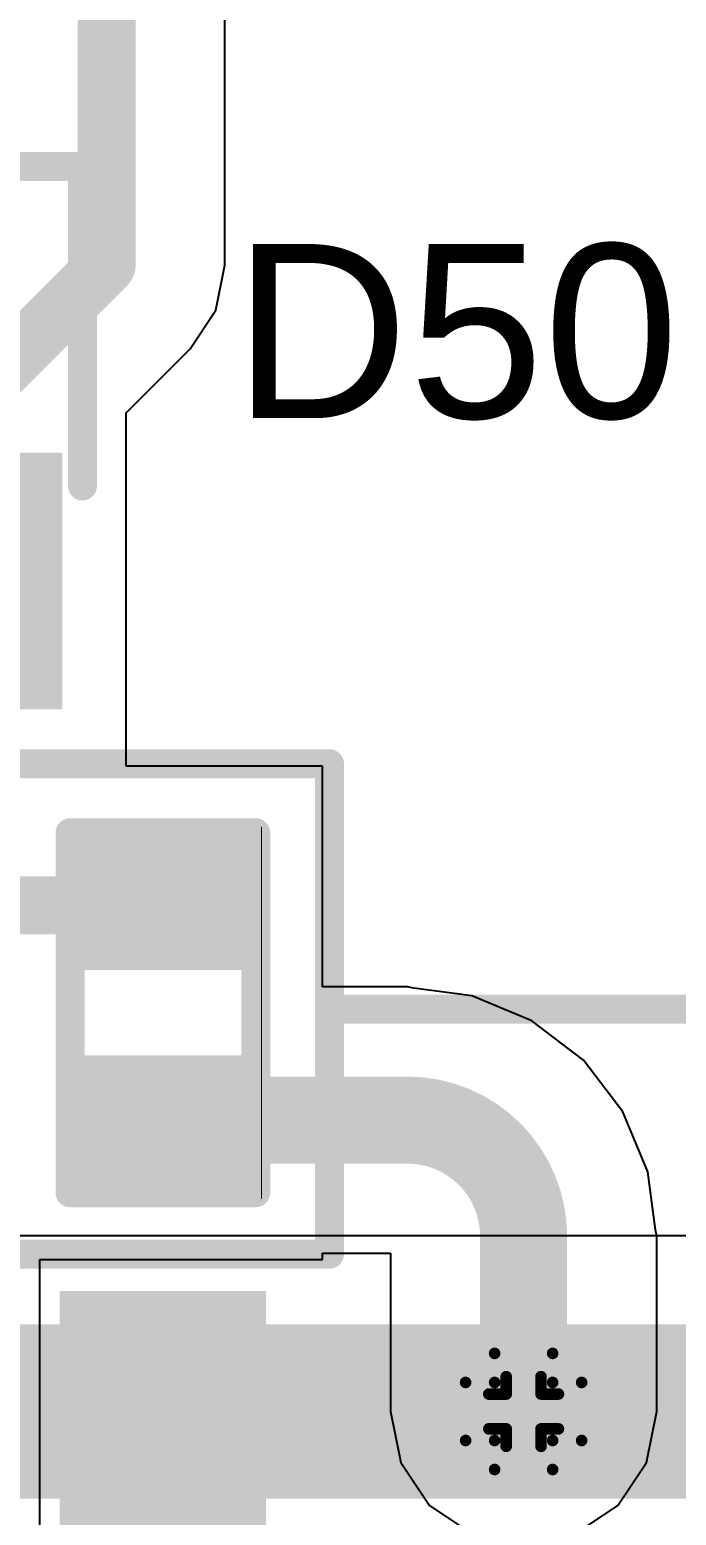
# Model space of a CAD drawing. Header units: inches. Extents: x -3 to 195, y 0 to 199.
# Drawn here: x 2.9149 to 3.0263, y 3.8569 to 4.1128 of the extents above; entities that cross this region are included whole.
import ezdxf

# ---------------------------------------------------------------- set-up
doc = ezdxf.new("R2010")
doc.units = ezdxf.units.IN
doc.header["$MEASUREMENT"] = 0
for name, color, linetype in [('Bottom Layer', 5, 'Continuous'), ('Drill Drawing', 1, 'Continuous'), ('Top Layer', 1, 'Continuous'), ('Top Overlay', 2, 'Continuous'), ('Top Paste', 8, 'Continuous'), ('Top Solder', 216, 'Continuous'), ('Via Holes', 16, 'Continuous')]:
    doc.layers.add(name, color=color, linetype=linetype)
doc.styles.add('Arial', font='', dxfattribs={"height": 0.2})
doc.styles.get('Arial').set_extended_font_data('Arial')

# ---------------------------------------------------------------- blocks, each defined once
blk = doc.blocks.new('SOP_8_7')
at = {"layer": 'Top Layer'}
blk.add_hatch(color=1, dxfattribs=at).paths.add_polyline_path([(0.08267715, -0.06122045), (0.13385825, -0.06122045), (0.13385825, -0.08877955), (0.08267715, -0.08877955)])
at = {"layer": 'Top Paste'}
blk.add_hatch(color=8, dxfattribs=at).paths.add_polyline_path([(0.08267715, -0.06122045), (0.13385825, -0.06122045), (0.13385825, -0.08877955), (0.08267715, -0.08877955)])
at = {"layer": 'Top Solder'}
blk.add_hatch(color=216, dxfattribs=at).paths.add_polyline_path([(0.07867715, -0.05722045), (0.13785825, -0.05722045), (0.13785825, -0.09277955), (0.07867715, -0.09277955)])
blk = doc.blocks.new('R___0402_32')
at = {"layer": 'Top Layer'}
for points in [[(-0.0275002, -0.0125), (-0.0275002, 0.0125), (-0.009500199999999999, 0.0125), (-0.009500200000000002, -0.0125)], [(0.0094998, -0.0125), (0.009499800000000001, 0.0125), (0.0274998, 0.0125), (0.0274998, -0.0125)]]:
    blk.add_hatch(color=1, dxfattribs=at).paths.add_polyline_path(points)
at = {"layer": 'Top Paste'}
for points in [[(-0.0275002, -0.0125), (-0.0275002, 0.0125), (-0.009500199999999999, 0.0125), (-0.009500200000000002, -0.0125)], [(0.0094998, -0.0125), (0.009499800000000001, 0.0125), (0.0274998, 0.0125), (0.0274998, -0.0125)]]:
    blk.add_hatch(color=8, dxfattribs=at).paths.add_polyline_path(points)
at = {"layer": 'Top Solder'}
for points in [[(-0.0296656, -0.0146654), (-0.0296656, 0.0146654), (-0.007334799999999999, 0.0146654), (-0.007334800000000002, -0.0146654)], [(0.007334399999999999, -0.0146654), (0.007334400000000001, 0.0146654), (0.0296652, 0.0146654), (0.0296652, -0.0146654)]]:
    blk.add_hatch(color=216, dxfattribs=at).paths.add_polyline_path(points)
at = {"layer": 'Top Overlay'}
for points in [[(-0.0310002, 0.0160001, 0.005, 0.005, 0), (0.0309998, 0.016, 0.005, 0.005, 0)], [(-0.0310002, 0.0160001, 0.005, 0.005, 0), (-0.0310002, -0.0160001, 0.005, 0.005, 0)], [(0.0309998, 0.016, 0.005, 0.005, 0), (0.0309998, -0.016, 0.005, 0.005, 0)], [(0.0309998, -0.016, 0.005, 0.005, 0), (-0.0310002, -0.0160001, 0.005, 0.005, 0)], [(-0.0320002, -0.017, 0.000127, 0.000127, 0), (0.0319998, -0.017, 0.000127, 0.000127, 0)]]:
    blk.add_lwpolyline(points, format="xyseb", dxfattribs=at)
for points in [[(-0.0322502, 0.0160001, 0.0025, 0.0025, 1), (-0.0297502, 0.0160001, 0.0025, 0.0025, 1)], [(-0.0322502, 0.0160001, 0.0025, 0.0025, 1), (-0.0297502, 0.0160001, 0.0025, 0.0025, 1)], [(0.0297498, 0.016, 0.0025, 0.0025, 1), (0.0322498, 0.016, 0.0025, 0.0025, 1)], [(0.0297498, 0.016, 0.0025, 0.0025, 1), (0.0322498, 0.016, 0.0025, 0.0025, 1)], [(-0.0322502, -0.0160001, 0.0025, 0.0025, 1), (-0.0297502, -0.0160001, 0.0025, 0.0025, 1)], [(-0.0322502, -0.0160001, 0.0025, 0.0025, 1), (-0.0297502, -0.0160001, 0.0025, 0.0025, 1)], [(0.0297498, -0.016, 0.0025, 0.0025, 1), (0.0322498, -0.016, 0.0025, 0.0025, 1)], [(0.0297498, -0.016, 0.0025, 0.0025, 1), (0.0322498, -0.016, 0.0025, 0.0025, 1)], [(-0.0320319, -0.017, 6.35e-05, 6.35e-05, 1), (-0.0319685, -0.017, 6.35e-05, 6.35e-05, 1)], [(0.0319681, -0.017, 6.35e-05, 6.35e-05, 1), (0.0320315, -0.017, 6.35e-05, 6.35e-05, 1)]]:
    blk.add_lwpolyline(points, format="xyseb", close=True, dxfattribs=at)
blk = doc.blocks.new('SOT_23_106')
at = {"layer": 'Top Layer'}
for points in [[(-0.01614175, 0.05747965), (0.01614175, 0.05747965), (0.01614175, 0.02125915), (-0.01614175, 0.02125915)], [(-0.05354385, -0.02126025), (-0.02126035, -0.02126025), (-0.02126035, -0.05748075), (-0.05354385, -0.05748075)], [(0.02126035, -0.02126025), (0.05354385, -0.02126025), (0.05354385, -0.05748075), (0.02126035, -0.05748075)]]:
    blk.add_hatch(color=1, dxfattribs=at).paths.add_polyline_path(points)
at = {"layer": 'Top Paste'}
for points in [[(-0.01614175, 0.05747965), (0.01614175, 0.05747965), (0.01614175, 0.02125915), (-0.01614175, 0.02125915)], [(-0.05354385, -0.02126025), (-0.02126035, -0.02126025), (-0.02126035, -0.05748075), (-0.05354385, -0.05748075)], [(0.02126035, -0.02126025), (0.05354385, -0.02126025), (0.05354385, -0.05748075), (0.02126035, -0.05748075)]]:
    blk.add_hatch(color=8, dxfattribs=at).paths.add_polyline_path(points)
at = {"layer": 'Top Solder'}
for points in [[(-0.02014175, 0.06147965), (0.02014175, 0.06147965), (0.02014175, 0.01725915), (-0.02014175, 0.01725915)], [(-0.05754385, -0.01726025), (-0.01726035, -0.01726025), (-0.01726035, -0.06148075), (-0.05754385, -0.06148075)], [(0.01726035, -0.01726025), (0.05754385, -0.01726025), (0.05754385, -0.06148075), (0.01726035, -0.06148075)]]:
    blk.add_hatch(color=216, dxfattribs=at).paths.add_polyline_path(points)
at = {"layer": 'Top Overlay'}
for points in [[(-0.0610001, 0.0319995, 0.005, 0.005, 0), (-0.061, -0.0230005, 0.005, 0.005, 0)], [(-0.0610001, 0.0319995, 0.005, 0.005, 0), (-0.022, 0.0319995, 0.005, 0.005, 0)], [(0.022, 0.0319995, 0.005, 0.005, 0), (0.0610001, 0.0319995, 0.005, 0.005, 0)], [(0.061, -0.0230005, 0.005, 0.005, 0), (0.0610001, 0.0319995, 0.005, 0.005, 0)], [(-0.013, -0.0310006, 0.005, 0.005, 0), (0.013, -0.0310006, 0.005, 0.005, 0)], [(-0.066, -0.0410005, 0.005, 0.005, 0), (-0.061, -0.0460005, 0.005, 0.005, 0)], [(-0.066, -0.0410005, 0.005, 0.005, 0), (-0.0659999, -0.0510005, 0.005, 0.005, 0)], [(-0.0659999, -0.0510005, 0.005, 0.005, 0), (-0.061, -0.0460005, 0.005, 0.005, 0)]]:
    blk.add_lwpolyline(points, format="xyseb", dxfattribs=at)
for points in [[(-0.0622501, 0.0319995, 0.0025, 0.0025, 1), (-0.0597501, 0.0319995, 0.0025, 0.0025, 1)], [(-0.0622501, 0.0319995, 0.0025, 0.0025, 1), (-0.0597501, 0.0319995, 0.0025, 0.0025, 1)], [(-0.02325, 0.0319995, 0.0025, 0.0025, 1), (-0.02075, 0.0319995, 0.0025, 0.0025, 1)], [(0.02075, 0.0319995, 0.0025, 0.0025, 1), (0.02325, 0.0319995, 0.0025, 0.0025, 1)], [(0.0597501, 0.0319995, 0.0025, 0.0025, 1), (0.0622501, 0.0319995, 0.0025, 0.0025, 1)], [(0.0597501, 0.0319995, 0.0025, 0.0025, 1), (0.0622501, 0.0319995, 0.0025, 0.0025, 1)], [(-0.06225, -0.0230005, 0.0025, 0.0025, 1), (-0.05975, -0.0230005, 0.0025, 0.0025, 1)], [(0.05975, -0.0230005, 0.0025, 0.0025, 1), (0.06225, -0.0230005, 0.0025, 0.0025, 1)], [(-0.01425, -0.0310006, 0.0025, 0.0025, 1), (-0.01175, -0.0310006, 0.0025, 0.0025, 1)], [(0.01175, -0.0310006, 0.0025, 0.0025, 1), (0.01425, -0.0310006, 0.0025, 0.0025, 1)], [(-0.06725, -0.0410005, 0.0025, 0.0025, 1), (-0.06475, -0.0410005, 0.0025, 0.0025, 1)], [(-0.06725, -0.0410005, 0.0025, 0.0025, 1), (-0.06475, -0.0410005, 0.0025, 0.0025, 1)], [(-0.06225, -0.0460005, 0.0025, 0.0025, 1), (-0.05975, -0.0460005, 0.0025, 0.0025, 1)], [(-0.06225, -0.0460005, 0.0025, 0.0025, 1), (-0.05975, -0.0460005, 0.0025, 0.0025, 1)], [(-0.0672499, -0.0510005, 0.0025, 0.0025, 1), (-0.0647499, -0.0510005, 0.0025, 0.0025, 1)], [(-0.0672499, -0.0510005, 0.0025, 0.0025, 1), (-0.0647499, -0.0510005, 0.0025, 0.0025, 1)]]:
    blk.add_lwpolyline(points, format="xyseb", close=True, dxfattribs=at)

msp = doc.modelspace()

# ---------------------------------------------------------------- hatches: boundary and pattern name
at = {"layer": 'Bottom Layer'}
h = msp.add_hatch(color=5, dxfattribs=at)
edge = h.paths.add_edge_path()
edge.add_arc((3, 3.874819), 0.011811, 0, 360)
at = {"layer": 'Top Layer'}
h = msp.add_hatch(color=1, dxfattribs=at)
edge = h.paths.add_edge_path()
edge.add_arc((3, 3.874819), 0.011811, 0, 360)
at = {"layer": 'Via Holes'}
h = msp.add_hatch(color=7, dxfattribs=at)
edge = h.paths.add_edge_path()
edge.add_arc((3, 3.874819), 0.0059055, 0, 360)

# ---------------------------------------------------------------- linework, layer by layer
at = {"layer": 'Bottom Layer'}
msp.add_line((3.309026, 3.9050779), (2.6857932, 3.9050779), dxfattribs=at)
for points in [[(2.6857932, 3.874819, 0.03, 0.03, 0), (3, 3.874819, 0.03, 0.03, 0)], [(3, 3.874819, 0.03, 0.03, 0), (3.309026, 3.874819, 0.03, 0.03, 0)]]:
    msp.add_lwpolyline(points, format="xyseb", dxfattribs=at)
msp.add_lwpolyline([(2.9925, 3.874819, 0.015, 0.015, 1), (3.0075, 3.874819, 0.015, 0.015, 1)], format="xyseb", close=True, dxfattribs=at)
msp.add_lwpolyline([(2.9925, 3.874819, 0.015, 0.015, 1), (3.0075, 3.874819, 0.015, 0.015, 1)], format="xyseb", close=True, dxfattribs=at)
at = {"layer": 'Drill Drawing'}
for points in [[(2.995, 3.879819, 0.002, 0.002, 0), (2.995, 3.884819, 0.002, 0.002, 0)], [(2.995, 3.884819, 0.002, 0.002, 0), (3.005, 3.884819, 0.002, 0.002, 0)], [(3.005, 3.879819, 0.002, 0.002, 0), (3.005, 3.884819, 0.002, 0.002, 0)], [(2.99, 3.869819, 0.002, 0.002, 0), (2.99, 3.879819, 0.002, 0.002, 0)], [(2.99, 3.879819, 0.002, 0.002, 0), (2.995, 3.879819, 0.002, 0.002, 0)], [(2.997, 3.877819, 0.002, 0.002, 0), (2.997, 3.880819, 0.002, 0.002, 0)], [(2.997, 3.880819, 0.002, 0.002, 0), (3.003, 3.880819, 0.002, 0.002, 0)], [(3.003, 3.877819, 0.002, 0.002, 0), (3.003, 3.880819, 0.002, 0.002, 0)], [(3.005, 3.879819, 0.002, 0.002, 0), (3.01, 3.879819, 0.002, 0.002, 0)], [(3.01, 3.869819, 0.002, 0.002, 0), (3.01, 3.879819, 0.002, 0.002, 0)], [(2.994, 3.871819, 0.002, 0.002, 0), (2.994, 3.877819, 0.002, 0.002, 0)], [(2.994, 3.877819, 0.002, 0.002, 0), (2.997, 3.877819, 0.002, 0.002, 0)], [(3.003, 3.877819, 0.002, 0.002, 0), (3.006, 3.877819, 0.002, 0.002, 0)], [(3.006, 3.871819, 0.002, 0.002, 0), (3.006, 3.877819, 0.002, 0.002, 0)], [(2.994, 3.871819, 0.002, 0.002, 0), (2.997, 3.871819, 0.002, 0.002, 0)], [(2.997, 3.868819, 0.002, 0.002, 0), (2.997, 3.871819, 0.002, 0.002, 0)], [(3.003, 3.871819, 0.002, 0.002, 0), (3.006, 3.871819, 0.002, 0.002, 0)], [(3.003, 3.868819, 0.002, 0.002, 0), (3.003, 3.871819, 0.002, 0.002, 0)], [(2.99, 3.869819, 0.002, 0.002, 0), (2.995, 3.869819, 0.002, 0.002, 0)], [(2.995, 3.864819, 0.002, 0.002, 0), (2.995, 3.869819, 0.002, 0.002, 0)], [(2.997, 3.868819, 0.002, 0.002, 0), (3.003, 3.868819, 0.002, 0.002, 0)], [(3.005, 3.869819, 0.002, 0.002, 0), (3.01, 3.869819, 0.002, 0.002, 0)], [(3.005, 3.864819, 0.002, 0.002, 0), (3.005, 3.869819, 0.002, 0.002, 0)], [(2.995, 3.864819, 0.002, 0.002, 0), (3.005, 3.864819, 0.002, 0.002, 0)]]:
    msp.add_lwpolyline(points, format="xyseb", dxfattribs=at)
for points in [[(2.9945, 3.884819, 0.001, 0.001, 1), (2.9955, 3.884819, 0.001, 0.001, 1)], [(2.9945, 3.884819, 0.001, 0.001, 1), (2.9955, 3.884819, 0.001, 0.001, 1)], [(3.0045, 3.884819, 0.001, 0.001, 1), (3.0055, 3.884819, 0.001, 0.001, 1)], [(3.0045, 3.884819, 0.001, 0.001, 1), (3.0055, 3.884819, 0.001, 0.001, 1)], [(2.9895, 3.879819, 0.001, 0.001, 1), (2.9905, 3.879819, 0.001, 0.001, 1)], [(2.9895, 3.879819, 0.001, 0.001, 1), (2.9905, 3.879819, 0.001, 0.001, 1)], [(2.9945, 3.879819, 0.001, 0.001, 1), (2.9955, 3.879819, 0.001, 0.001, 1)], [(2.9945, 3.879819, 0.001, 0.001, 1), (2.9955, 3.879819, 0.001, 0.001, 1)], [(2.9965, 3.880819, 0.001, 0.001, 1), (2.9975, 3.880819, 0.001, 0.001, 1)], [(2.9965, 3.880819, 0.001, 0.001, 1), (2.9975, 3.880819, 0.001, 0.001, 1)], [(3.0025, 3.880819, 0.001, 0.001, 1), (3.0035, 3.880819, 0.001, 0.001, 1)], [(3.0025, 3.880819, 0.001, 0.001, 1), (3.0035, 3.880819, 0.001, 0.001, 1)], [(3.0045, 3.879819, 0.001, 0.001, 1), (3.0055, 3.879819, 0.001, 0.001, 1)], [(3.0045, 3.879819, 0.001, 0.001, 1), (3.0055, 3.879819, 0.001, 0.001, 1)], [(3.0095, 3.879819, 0.001, 0.001, 1), (3.0105, 3.879819, 0.001, 0.001, 1)], [(3.0095, 3.879819, 0.001, 0.001, 1), (3.0105, 3.879819, 0.001, 0.001, 1)], [(2.9935, 3.877819, 0.001, 0.001, 1), (2.9945, 3.877819, 0.001, 0.001, 1)], [(2.9935, 3.877819, 0.001, 0.001, 1), (2.9945, 3.877819, 0.001, 0.001, 1)], [(2.9965, 3.877819, 0.001, 0.001, 1), (2.9975, 3.877819, 0.001, 0.001, 1)], [(2.9965, 3.877819, 0.001, 0.001, 1), (2.9975, 3.877819, 0.001, 0.001, 1)], [(3.0025, 3.877819, 0.001, 0.001, 1), (3.0035, 3.877819, 0.001, 0.001, 1)], [(3.0025, 3.877819, 0.001, 0.001, 1), (3.0035, 3.877819, 0.001, 0.001, 1)], [(3.0055, 3.877819, 0.001, 0.001, 1), (3.0065, 3.877819, 0.001, 0.001, 1)], [(3.0055, 3.877819, 0.001, 0.001, 1), (3.0065, 3.877819, 0.001, 0.001, 1)], [(2.9935, 3.871819, 0.001, 0.001, 1), (2.9945, 3.871819, 0.001, 0.001, 1)], [(2.9935, 3.871819, 0.001, 0.001, 1), (2.9945, 3.871819, 0.001, 0.001, 1)], [(2.9965, 3.871819, 0.001, 0.001, 1), (2.9975, 3.871819, 0.001, 0.001, 1)], [(2.9965, 3.871819, 0.001, 0.001, 1), (2.9975, 3.871819, 0.001, 0.001, 1)], [(3.0025, 3.871819, 0.001, 0.001, 1), (3.0035, 3.871819, 0.001, 0.001, 1)], [(3.0025, 3.871819, 0.001, 0.001, 1), (3.0035, 3.871819, 0.001, 0.001, 1)], [(3.0055, 3.871819, 0.001, 0.001, 1), (3.0065, 3.871819, 0.001, 0.001, 1)], [(3.0055, 3.871819, 0.001, 0.001, 1), (3.0065, 3.871819, 0.001, 0.001, 1)], [(2.9895, 3.869819, 0.001, 0.001, 1), (2.9905, 3.869819, 0.001, 0.001, 1)], [(2.9895, 3.869819, 0.001, 0.001, 1), (2.9905, 3.869819, 0.001, 0.001, 1)], [(2.9945, 3.869819, 0.001, 0.001, 1), (2.9955, 3.869819, 0.001, 0.001, 1)], [(2.9945, 3.869819, 0.001, 0.001, 1), (2.9955, 3.869819, 0.001, 0.001, 1)], [(2.9965, 3.868819, 0.001, 0.001, 1), (2.9975, 3.868819, 0.001, 0.001, 1)], [(2.9965, 3.868819, 0.001, 0.001, 1), (2.9975, 3.868819, 0.001, 0.001, 1)], [(3.0025, 3.868819, 0.001, 0.001, 1), (3.0035, 3.868819, 0.001, 0.001, 1)], [(3.0025, 3.868819, 0.001, 0.001, 1), (3.0035, 3.868819, 0.001, 0.001, 1)], [(3.0045, 3.869819, 0.001, 0.001, 1), (3.0055, 3.869819, 0.001, 0.001, 1)], [(3.0045, 3.869819, 0.001, 0.001, 1), (3.0055, 3.869819, 0.001, 0.001, 1)], [(3.0095, 3.869819, 0.001, 0.001, 1), (3.0105, 3.869819, 0.001, 0.001, 1)], [(3.0095, 3.869819, 0.001, 0.001, 1), (3.0105, 3.869819, 0.001, 0.001, 1)], [(2.9945, 3.864819, 0.001, 0.001, 1), (2.9955, 3.864819, 0.001, 0.001, 1)], [(2.9945, 3.864819, 0.001, 0.001, 1), (2.9955, 3.864819, 0.001, 0.001, 1)], [(3.0045, 3.864819, 0.001, 0.001, 1), (3.0055, 3.864819, 0.001, 0.001, 1)], [(3.0045, 3.864819, 0.001, 0.001, 1), (3.0055, 3.864819, 0.001, 0.001, 1)]]:
    msp.add_lwpolyline(points, format="xyseb", close=True, dxfattribs=at)
at = {"layer": 'Top Layer'}
for p, q in [((2.9485057, 4.0723108), (2.9485057, 4.1778829)), ((2.9469535, 4.0645067), (2.9485058, 4.0723103)), ((2.9485058, 4.0723103), (2.9485057, 4.0723108)), ((2.9425331, 4.0578911), (2.9469535, 4.0645067)), ((2.9314975, 4.0468556), (2.9425328, 4.0578909)), ((2.9425328, 4.0578909), (2.9425331, 4.0578911)), ((2.9314975, 3.9860076), (2.9314975, 4.0468556)), ((2.9653095, 3.9860076), (2.9314975, 3.9860076)), ((2.9653095, 3.9479484), (2.9653095, 3.9860076)), ((2.9799924, 3.9479484), (2.9653095, 3.9479484)), ((2.9810925, 3.9477296), (2.9799924, 3.9479484)), ((2.9910891, 3.9464135), (2.9810925, 3.9477296)), ((3.0014296, 3.9421303), (2.9910891, 3.9464135)), ((3.0103092, 3.9353168), (3.0014296, 3.9421303)), ((3.0171227, 3.9264372), (3.0103092, 3.9353168)), ((3.0214059, 3.9160967), (3.0171227, 3.9264372)), ((3.022722, 3.9061001), (3.0214059, 3.9160967)), ((3.0229408, 3.905), (3.022722, 3.9061001)), ((3.0229408, 3.874819), (3.0229408, 3.905)), ((2.916589, 3.8253775), (2.916589, 3.9010076)), ((2.916589, 3.9010076), (2.9653095, 3.9010076)), ((2.9653095, 3.9010076), (2.9653095, 3.9020668)), ((2.9653095, 3.9020668), (2.9770592, 3.9020668)), ((2.9770592, 3.9020668), (2.9770592, 3.874819)), ((2.9770592, 3.874819), (2.9788055, 3.8660399)), ((3.0211945, 3.8660399), (3.0229408, 3.874819)), ((2.9788055, 3.8660399), (2.9837784, 3.8585974)), ((3.0162216, 3.8585974), (3.0211945, 3.8660399)), ((2.9837784, 3.8585974), (2.9912209, 3.8536245)), ((3.0087791, 3.8536245), (3.0162216, 3.8585974))]:
    msp.add_line(p, q, dxfattribs=at)
for points in [[(2.9281139, 4.0723103, 0.01, 0.01, 0), (2.9281139, 4.1778829, 0.01, 0.01, 0)], [(2.9009447, 4.0451411, 0.01, 0.01, 0), (2.9281139, 4.0723103, 0.01, 0.01, 0)], [(2.8878133, 3.9620038, 0.01, 0.01, 0), (2.9378057, 3.9620038, 0.01, 0.01, 0)], [(2.9378057, 3.9620038, 0.01, 0.01, 0), (2.9378095, 3.9620076, 0.01, 0.01, 0)], [(2.9378095, 3.9250076, 0.015, 0.015, 0), (2.9799924, 3.9250076, 0.015, 0.015, 0)], [(2.9799924, 3.9250076, 0.015, 0.015, -0.4142135623730951), (3, 3.905, 0.015, 0.015, 0)], [(3, 3.874819, 0.015, 0.015, 0), (3, 3.905, 0.015, 0.015, 0)], [(2.9378095, 3.865968, 0.015, 0.015, 0), (2.9379047, 3.8658728, 0.015, 0.015, 0)], [(2.9379047, 3.8140953, 0.015, 0.015, 0), (2.9379047, 3.8658728, 0.015, 0.015, 0)]]:
    msp.add_lwpolyline(points, format="xyseb", dxfattribs=at)
for points in [[(2.9256139, 4.0723103, 0.005, 0.005, 1), (2.9306139, 4.0723103, 0.005, 0.005, 1)], [(2.9256139, 4.0723103, 0.005, 0.005, 1), (2.9306139, 4.0723103, 0.005, 0.005, 1)], [(2.9353057, 3.9620038, 0.005, 0.005, 1), (2.9403057, 3.9620038, 0.005, 0.005, 1)], [(2.9353057, 3.9620038, 0.005, 0.005, 1), (2.9403057, 3.9620038, 0.005, 0.005, 1)], [(2.9353095, 3.9620076, 0.005, 0.005, 1), (2.9403095, 3.9620076, 0.005, 0.005, 1)], [(2.9340595, 3.9250076, 0.0075, 0.0075, 1), (2.9415595, 3.9250076, 0.0075, 0.0075, 1)], [(2.9762424, 3.9250076, 0.0075, 0.0075, 1), (2.9837424, 3.9250076, 0.0075, 0.0075, 1)], [(2.9762424, 3.9250076, 0.0075, 0.0075, 1), (2.9837424, 3.9250076, 0.0075, 0.0075, 1)], [(2.99625, 3.905, 0.0075, 0.0075, 1), (3.00375, 3.905, 0.0075, 0.0075, 1)], [(2.99625, 3.905, 0.0075, 0.0075, 1), (3.00375, 3.905, 0.0075, 0.0075, 1)], [(2.99625, 3.874819, 0.0075, 0.0075, 1), (3.00375, 3.874819, 0.0075, 0.0075, 1)], [(2.9340595, 3.865968, 0.0075, 0.0075, 1), (2.9415595, 3.865968, 0.0075, 0.0075, 1)], [(2.9341547, 3.8658728, 0.0075, 0.0075, 1), (2.9416547, 3.8658728, 0.0075, 0.0075, 1)], [(2.9341547, 3.8658728, 0.0075, 0.0075, 1), (2.9416547, 3.8658728, 0.0075, 0.0075, 1)]]:
    msp.add_lwpolyline(points, format="xyseb", close=True, dxfattribs=at)
at = {"layer": 'Top Overlay'}
for points in [[(2.76, 3.9863839, 0.005, 0.005, 0), (2.9665363, 3.9863839, 0.005, 0.005, 0)], [(2.9665363, 3.9019087, 0.005, 0.005, 0), (2.9665363, 3.9863839, 0.005, 0.005, 0)], [(2.9665363, 3.9441463, 0.005, 0.005, 0), (3.03, 3.9441463, 0.005, 0.005, 0)], [(2.76, 3.9019087, 0.005, 0.005, 0), (2.9665363, 3.9019087, 0.005, 0.005, 0)]]:
    msp.add_lwpolyline(points, format="xyseb", dxfattribs=at)
for points in [[(2.9652863, 3.9863839, 0.0025, 0.0025, 1), (2.9677863, 3.9863839, 0.0025, 0.0025, 1)], [(2.9652863, 3.9863839, 0.0025, 0.0025, 1), (2.9677863, 3.9863839, 0.0025, 0.0025, 1)], [(2.9652863, 3.9441463, 0.0025, 0.0025, 1), (2.9677863, 3.9441463, 0.0025, 0.0025, 1)], [(2.9652863, 3.9019087, 0.0025, 0.0025, 1), (2.9677863, 3.9019087, 0.0025, 0.0025, 1)], [(2.9652863, 3.9019087, 0.0025, 0.0025, 1), (2.9677863, 3.9019087, 0.0025, 0.0025, 1)]]:
    msp.add_lwpolyline(points, format="xyseb", close=True, dxfattribs=at)

# ---------------------------------------------------------------- block references
msp.add_blockref('SOT_23_106', (2.8629537, 4.0572592))
at = {"rotation": 90}
for name, p in [('R___0402_32', (2.9378095, 3.9435078)), ('SOP_8_7', (2.8628095, 3.7577003))]:
    msp.add_blockref(name, p, dxfattribs=at)

# ---------------------------------------------------------------- texts
at = {"layer": 'Top Overlay', "style": 'Arial'}
msp.add_text('D50', height=0.03, dxfattribs=at).set_placement((2.9499045, 4.0459344))

doc.saveas('drawing.dxf')
